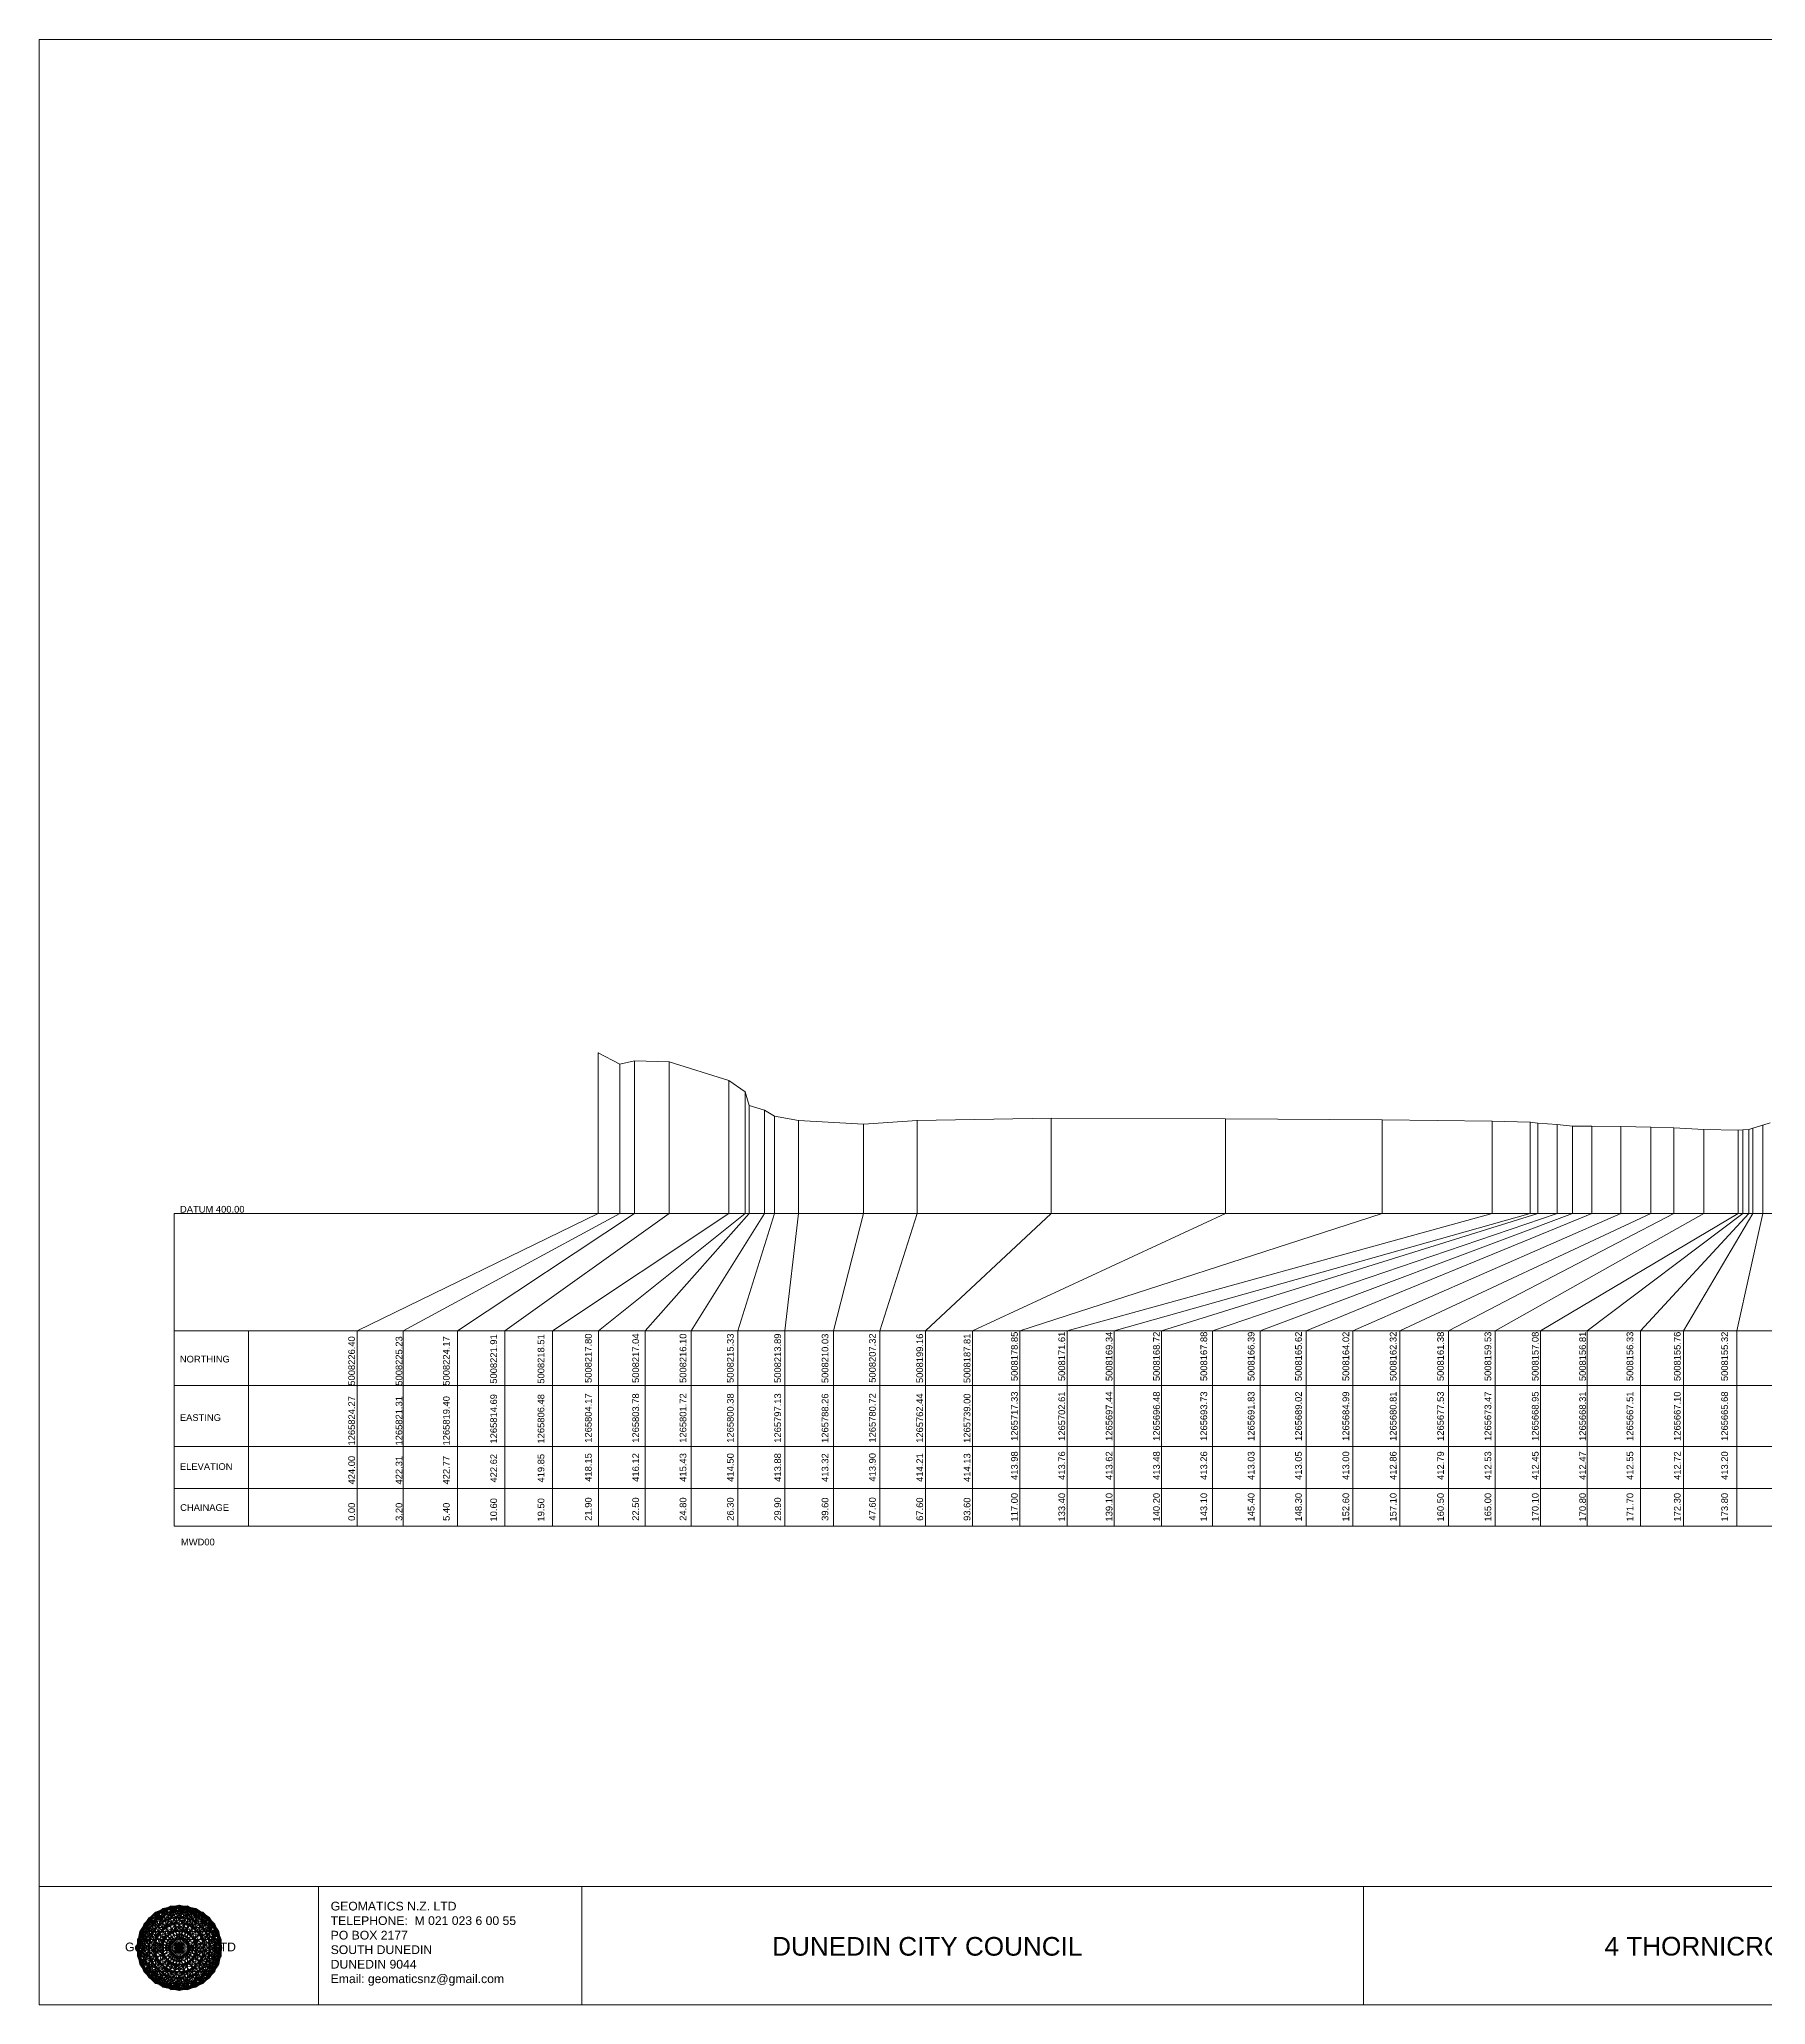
# Model space of a CAD drawing. Header units: millimetres. Extents: x -14740928 to 1380013, y 45080 to 575319.
# Drawn here: x -14740928 to -14483274, y 281850 to 575319 of the extents above; entities that cross this region are included whole.
import ezdxf

# ---------------------------------------------------------------- set-up
doc = ezdxf.new("R2010")
doc.units = ezdxf.units.MM
doc.header["$PDMODE"] = 34
doc.header["$PDSIZE"] = 5
doc.layers.add('geo', color=7, linetype='Continuous', lineweight=0)
doc.styles.get("Standard").update_dxf_attribs({"font": 'arial.ttf'})

# ---------------------------------------------------------------- blocks, each defined once
blk = doc.blocks.new('Geomatics_Circle_SPT')
at = {"layer": 'geo', "color": 2, "linetype": 'Continuous', "lineweight": 0}
for p, q in [((0, 25.2), (-25.2, 0)), ((-24.7, 4.9), (-4.9, 24.7)), ((-24.7, -4.9), (4.9, 24.7)), ((-9.7, 23.3), (-23.3, 9.6)), ((9.7, 23.3), (-23.3, -9.7)), ((23.3, -9.7), (-9.7, 23.3)), ((-4.9, 24.7), (24.7, -4.9)), ((25.2, 0), (0, 25.2)), ((4.9, 24.7), (24.7, 4.9)), ((23.3, 9.7), (9.7, 23.3)), ((-21, 14), (-14, 21)), ((-21, -14), (14, 21)), ((14, -21), (-21, 14)), ((0, 0), (-17.8, 17.8)), ((-14, 21), (21, -14)), ((21, 14), (-14, -21)), ((0, 0), (17.8, 17.8)), ((14, 21), (21, 14)), ((17.8, 18.1), (17.8, 18.1)), ((4.9, -24.7), (-24.7, 4.9)), ((-24.7, 0), (0, -24.7)), ((-23.3, 9.7), (9.7, -23.3)), ((0, 0), (-17.8, -17.8)), ((-9.7, -23.3), (23.3, 9.7)), ((24.7, 4.9), (-4.9, -24.7)), ((0, 0), (17.8, -17.8)), ((0, -24.8), (25.2, 0)), ((-4.9, -24.7), (-24.7, -4.9)), ((-23.3, -9.7), (-9.7, -23.3)), ((24.7, -4.9), (4.9, -24.7)), ((9.7, -23.3), (23.3, -9.7)), ((-14, -21), (-21, -14)), ((-17.8, -17.8), (-17.8, -17.8)), ((21, -14), (14, -21)), ((18.1, -17.8), (18.1, -17.8)), ((4.9, -24.7), (4.9, -24.7))]:
    blk.add_line(p, q, dxfattribs=at)
at = {"layer": 'geo', "color": 1, "linetype": 'Continuous', "lineweight": 0}
for p, q in [((-25.2, 0), (9.7, 23.3)), ((-25.2, 0), (-9.6, 23.3)), ((-4.9, 24.8), (-24.7, -4.9)), ((4.9, 24.7), (-24.7, 4.9)), ((-23.3, 9.7), (0, 25.2)), ((-23.3, -9.6), (0, 25.2)), ((4.9, 24.8), (-21, -14)), ((-4.9, 24.7), (-21, 14)), ((-17.8, 17.8), (9.7, 23.3)), ((-17.8, 17.8), (-9.6, 23.3)), ((-17.8, -17.8), (9.7, 23.3)), ((-17.8, -17.8), (-9.7, 23.3)), ((4.9, 24.7), (-14, 21)), ((-4.9, 24.7), (-14, -20.9)), ((-9.7, 23.3), (0, 25.2)), ((-9.7, 23.3), (0, -25.2)), ((-9.7, -23.3), (0, 25.2)), ((-9.6, 23.3), (17.8, -17.8)), ((-9.6, 23.3), (25.2, 0)), ((-9.6, 23.3), (17.8, 17.8)), ((0, 0), (-4.9, 24.7)), ((-4.9, 24.7), (-4.9, 24.7)), ((21, -14), (-4.9, 24.7)), ((24.8, 4.9), (-4.9, 24.7)), ((14, 21), (-4.9, 24.7)), ((-0.2, 25.1), (-0.2, 25.1)), ((0, 25.2), (9.7, -23.3)), ((0, 25.2), (23.3, -9.7)), ((0, 25.2), (23.3, 9.7)), ((0, 25.2), (9.7, 23.3)), ((0, 0), (4.9, 24.7)), ((0, -25.2), (9.7, 23.3)), ((21, 14), (4.9, 24.8)), ((14, -21), (4.9, 24.7)), ((24.7, -4.9), (4.9, 24.7)), ((4.9, 24.7), (4.9, 24.7)), ((9.4, 23.3), (9.4, 23.3)), ((9.7, 23.3), (17.8, -17.8)), ((9.7, 23.3), (25.2, 0)), ((9.7, 23.3), (17.8, 17.9)), ((14, 21), (-24.7, -4.9)), ((-14, 21), (-24.7, 4.9)), ((21, 14), (-24.7, 4.9)), ((-21, 14), (-24.7, -4.9)), ((-23.3, -9.6), (17.8, 17.8)), ((-23.3, 9.7), (-17.8, 17.9)), ((-23.3, -9.6), (-17.8, 17.9)), ((-23.3, 9.7), (17.8, 17.8)), ((14, 21), (-21, 14)), ((-14, 21), (-21, -14)), ((0, 0), (-21, 14)), ((-21, 14), (-14, -21)), ((-21, 14), (4.9, -24.7)), ((-21, 14), (-21, 14)), ((24.7, 4.9), (-21, 14)), ((-17.9, 17.6), (-17.9, 17.6)), ((-9.7, -23.3), (-17.8, 17.8)), ((-17.8, 17.8), (9.7, -23.3)), ((-17.8, 17.8), (23.3, -9.6)), ((-17.8, 17.8), (23.3, 9.7)), ((0, 0), (-14, 21)), ((-14, 21), (-4.9, -24.7)), ((-14, 21), (-14, 21)), ((24.7, -4.9), (-14, 21)), ((21, 14), (-14, 21)), ((-9.8, 23.1), (-9.8, 23.1)), ((-9.6, -23.3), (17.8, 17.9)), ((-4.9, -24.7), (21, 14)), ((0, 0), (14, 21)), ((0, 0), (21, 14)), ((4.9, -24.7), (14, 21)), ((17.8, 17.8), (9.7, -23.3)), ((21, -14), (14, 21)), ((24.7, 4.9), (14, 21)), ((14, 21), (14, 21)), ((14, -21), (21, 14)), ((17.6, 17.9), (17.6, 17.9)), ((17.8, 17.8), (23.3, -9.7)), ((17.8, 17.8), (23.3, 9.7)), ((24.7, -4.9), (21, 14)), ((21, 14), (21, 14)), ((-25.2, 0), (23.3, 9.7)), ((-25.2, 0), (-23.3, 9.7)), ((-23.3, -9.7), (-25.2, 0)), ((-9.6, -23.3), (-25.2, 0)), ((9.7, -23.3), (-25.2, 0)), ((0, 0), (-24.7, 4.9)), ((-24.7, 4.9), (-21, -14)), ((-24.7, 4.9), (-4.9, -24.7)), ((-24.7, 4.9), (14, -21)), ((-24.7, 4.9), (-24.7, 4.9)), ((0, 0), (-24.7, -4.9)), ((-17.8, -17.8), (-23.3, 9.7)), ((0, -25.2), (-23.3, 9.7)), ((-23.3, 9.7), (17.8, -17.8)), ((-23.3, 9.7), (25.2, 0)), ((-23.3, 9.4), (-23.3, 9.4)), ((-23.3, -9.7), (25.2, 0)), ((0, 0), (-21, -14)), ((-17.8, -17.8), (23.3, 9.7)), ((-14, -21), (24.7, 4.9)), ((0, 0), (-14, -21)), ((25.2, 0), (-9.6, -23.3)), ((0, 0), (-4.9, -24.7)), ((23.3, 9.7), (0, -25.2)), ((0, 0), (24.8, 4.9)), ((0, 0), (4.9, -24.7)), ((0, 0), (14, -21)), ((0, 0), (21, -14)), ((0, 0), (24.8, -4.9)), ((4.9, -24.7), (24.7, 4.9)), ((25.2, 0), (9.7, -23.3)), ((23.3, 9.7), (17.8, -17.8)), ((21, -14), (24.7, 4.9)), ((23.1, 9.8), (23.1, 9.8)), ((23.3, 9.7), (25.2, 0)), ((25.2, 0), (23.3, -9.6)), ((24.7, 4.9), (24.7, 4.9)), ((25.1, 0.2), (25.1, 0.2)), ((-25.2, 0), (23.3, -9.7)), ((-25.1, -0.2), (-25.1, -0.2)), ((-24.7, -4.9), (-24.7, -4.9)), ((-24.7, -4.9), (-14, -21)), ((-24.7, -4.9), (4.9, -24.7)), ((-24.7, -4.9), (21, -14)), ((-17.8, -17.8), (-23.3, -9.7)), ((0, -25.2), (-23.3, -9.6)), ((17.8, -17.8), (-23.3, -9.6)), ((-23.1, -9.8), (-23.1, -9.8)), ((-21, -14), (24.7, -4.9)), ((23.3, -9.7), (-17.8, -17.8)), ((-4.9, -24.7), (24.7, -4.9)), ((23.3, -9.6), (0, -25.2)), ((14, -21), (24.7, -4.9)), ((23.3, -9.6), (17.8, -17.8)), ((23.3, -9.4), (23.3, -9.4)), ((24.7, -4.9), (24.7, -4.9)), ((-21, -14), (-21, -14)), ((-21, -14), (-4.9, -24.7)), ((-21, -14), (14, -21)), ((-9.6, -23.3), (-17.8, -17.8)), ((9.7, -23.3), (-17.8, -17.8)), ((-17.6, -17.9), (-17.6, -17.9)), ((-14, -21), (21, -14)), ((-14, -21), (-14, -21)), ((-14, -21), (4.9, -24.7)), ((17.8, -17.8), (-9.7, -23.3)), ((-4.9, -24.7), (14, -21)), ((4.9, -24.7), (21, -14)), ((17.8, -17.8), (9.7, -23.3)), ((9.8, -23.1), (9.8, -23.1)), ((14, -21), (14, -21)), ((17.9, -17.6), (17.9, -17.6)), ((21, -14), (21, -14)), ((0, -25.2), (-9.7, -23.3)), ((-9.4, -23.3), (-9.4, -23.3)), ((-4.9, -24.7), (-4.9, -24.7)), ((9.7, -23.3), (0, -25.2)), ((0.2, -25.1), (0.2, -25.1)), ((4.9, -24.7), (4.9, -24.7))]:
    blk.add_line(p, q, dxfattribs=at)
at = {"layer": 'geo', "color": 114, "linetype": 'Continuous', "lineweight": 0}
for p, q in [((9.7, 23.3), (-23.3, 9.7)), ((-20.9, 14), (4.9, 24.7)), ((0, 25.2), (-17.8, 17.8)), ((-14, 21), (-4.9, 24.7)), ((0, 0), (-9.7, 23.3)), ((-4.9, 24.7), (14, -21)), ((17.8, -17.8), (0, 25.2)), ((0, 0), (9.7, 23.3)), ((4.9, 24.7), (21, -14)), ((23.3, -9.7), (9.7, 23.3)), ((17.9, 17.8), (-25.2, 0)), ((-24.7, 4.9), (14, 21)), ((-24.7, -4.9), (21, 14)), ((-4.9, -24.7), (-21, 14)), ((-17.8, 17.8), (0, -25.2)), ((4.9, -24.7), (-14, 21)), ((14, 21), (24.7, -4.9)), ((25.2, 0), (17.8, 17.8)), ((21, 14), (24.7, 4.9)), ((-14, -21), (-24.7, 4.9)), ((0, 0), (-23.3, 9.7)), ((-23.3, 9.7), (-9.7, -23.3)), ((0, 0), (-23.3, -9.7)), ((24.8, 4.9), (-20.9, -14)), ((0, 0), (-9.7, -23.3)), ((0, 0), (23.3, 9.7)), ((0, 0), (9.7, -23.3)), ((0, 0), (23.3, -9.7)), ((-25.2, 0), (-17.8, -17.8)), ((-21, -14), (-24.7, -4.9)), ((-17.8, -17.8), (25.2, 0)), ((24.8, -4.9), (-14, -21)), ((-9.6, -23.3), (23.3, -9.7)), ((21, -14), (-4.9, -24.8)), ((0, -25.2), (17.9, -17.8)), ((14, -21), (4.9, -24.8))]:
    blk.add_line(p, q, dxfattribs=at)
at = {"layer": 'geo', "color": 250, "linetype": 'Continuous', "lineweight": 0}
for p, q in [((-9.7, 23.3), (9.7, 23.3)), ((-9.7, -23.3), (-9.7, 23.3)), ((-4.9, 24.7), (4.9, 24.7)), ((-4.9, 24.7), (-4.9, -24.7)), ((0, 0), (0, 25.2)), ((4.9, 24.7), (4.9, -24.7)), ((9.7, -23.3), (9.7, 23.3)), ((21, 14), (-21, 14)), ((-21, 14), (-21, -14)), ((-17.8, 17.8), (17.8, 17.8)), ((-17.8, -17.8), (-17.8, 17.8)), ((-14, 21), (-14, 21)), ((14, 21), (-14, 21)), ((-14, 20.9), (-14, -21)), ((14, 21), (14, -21)), ((17.8, -17.8), (17.8, 17.8)), ((21, 14), (21, 14)), ((21, -14), (21, 14)), ((0, 0), (-25.2, 0)), ((24.7, 4.9), (-24.7, 4.9)), ((-24.7, 4.9), (-24.7, -4.9)), ((-23.3, 9.7), (23.3, 9.7)), ((-23.3, 9.7), (-23.3, 9.7)), ((-23.3, -9.7), (-23.3, 9.7)), ((0, 0), (0, -25.2)), ((0, 0), (25.2, 0)), ((23.3, 9.7), (23.3, -9.7)), ((24.7, 4.9), (24.7, 4.9)), ((24.7, -4.9), (24.7, 4.9)), ((-24.7, -4.9), (24.7, -4.9)), ((23.3, -9.7), (-23.3, -9.7)), ((-21, -14), (21, -14)), ((17.8, -17.8), (-17.8, -17.8)), ((-14, -21), (14, -21)), ((9.7, -23.3), (-9.7, -23.3)), ((-4.9, -24.7), (4.9, -24.7))]:
    blk.add_line(p, q, dxfattribs=at)
blk = doc.blocks.new('GeomaticsNZ TITLE BLOCK')
at = {"color": 7, "linetype": 'Continuous', "lineweight": 0}
for p, q in [((0, 94.9), (0, 1579.2)), ((0, 1579.2), (2363.4, 1579.2)), ((2364, 94.9), (0, 94.9)), ((0, 94.9), (0, 0)), ((15.9, 94.9), (2364, 94.9)), ((224.3, 95.2), (224.3, 0)), ((2364, 94.9), (382.6, 94.9)), ((435.8, 95.2), (435.8, 0)), ((1063.4, 94.9), (1063.4, 0)), ((0, 0), (2364, 0))]:
    blk.add_line(p, q, dxfattribs=at)
at = {"color": 7, "linetype": 'Continuous', "lineweight": 0, "xscale": 1.36, "yscale": 1.36, "zscale": 1.36}
blk.add_blockref('Geomatics_Circle_SPT', (112.4, 45.7), dxfattribs=at)
at = {"color": 7, "linetype": 'Continuous', "lineweight": 0, "attachment_point": 1}
for s, width, heights, insert, char_height in [('{\\C256;GEOMATICS N.Z. LTD                   \\PTELEPHONE:  M 021 023 6 00 55\\PPO BOX 2177\\PSOUTH DUNEDIN\\PDUNEDIN 9044\\PEmail: geomaticsnz@gmail.com}', 3535.727, [94.7], (234, 82.7), 7), ('{\\C256;Geomatics N.Z. LTD                   }', 125.079, [15.8], (68.8, 49.9), 7), ('{\\C256;DUNEDIN CITY COUNCIL}', 3535.727, [0], (588.6, 54.4), 15), ('{\\C256;4 THORNICROFT ^IROAD}', 3535.727, [0], (1257.1, 54.5), 15)]:
    blk.add_mtext_dynamic_manual_height_columns(s, width=width, gutter_width=159, heights=heights, dxfattribs=dict(at, insert=insert, char_height=char_height))

msp = doc.modelspace()

# ---------------------------------------------------------------- linework, layer by layer
at = {"color": 7, "linetype": 'Continuous', "lineweight": 0}
for p, q in [((-14657501, 424000), (-14657501, 400000)), ((-14652101, 422770), (-14652101, 400000)), ((-14646901, 422620), (-14646901, 400000)), ((-14654301, 422310), (-14654301, 400000)), ((-14638001, 419850), (-14638001, 400000)), ((-14635601, 418150), (-14635601, 400000)), ((-14635001, 416120), (-14635001, 400000)), ((-14632701, 415430), (-14632701, 400000)), ((-14631201, 414500), (-14631201, 400000)), ((-14627601, 413880), (-14627601, 400000)), ((-14609901, 413900), (-14609901, 400000)), ((-14589901, 414210), (-14589901, 400000)), ((-14563901, 414130), (-14563901, 400000)), ((-14540501, 413980), (-14540501, 400000)), ((-14617901, 413320), (-14617901, 400000)), ((-14524101, 413760), (-14524101, 400000)), ((-14518401, 413620), (-14518401, 400000)), ((-14517301, 413480), (-14517301, 400000)), ((-14514401, 413260), (-14514401, 400000)), ((-14512101, 413030), (-14512101, 400000)), ((-14509201, 413050), (-14509201, 400000)), ((-14504901, 413000), (-14504901, 400000)), ((-14500401, 412860), (-14500401, 400000)), ((-14497001, 412790), (-14497001, 400000)), ((-14492501, 412530), (-14492501, 400000)), ((-14487401, 412450), (-14487401, 400000)), ((-14486701, 412470), (-14486701, 400000)), ((-14485801, 412550), (-14485801, 400000)), ((-14485201, 412720), (-14485201, 400000)), ((-14483701, 413200), (-14483701, 400000)), ((-14720811, 400000), (-14318770, 400000)), ((-14720811, 400000), (-14720811, 353286)), ((-14657501, 400000), (-14693511, 382477)), ((-14654301, 400000), (-14686646, 382477)), ((-14652101, 400000), (-14678512, 382477)), ((-14646901, 400000), (-14671474, 382477)), ((-14638001, 400000), (-14664329, 382477)), ((-14635601, 400000), (-14657470, 382477)), ((-14635001, 400000), (-14650529, 382477)), ((-14632701, 400000), (-14643664, 382477)), ((-14631201, 400000), (-14636692, 382477)), ((-14627601, 400000), (-14629670, 382477)), ((-14617901, 400000), (-14622418, 382477)), ((-14609901, 400000), (-14615464, 382477)), ((-14589901, 400000), (-14608668, 382477)), ((-14563901, 400000), (-14601650, 382477)), ((-14540501, 400000), (-14594579, 382477)), ((-14524101, 400000), (-14587545, 382477)), ((-14518401, 400000), (-14580507, 382477)), ((-14517301, 400000), (-14573443, 382477)), ((-14514401, 400000), (-14565816, 382477)), ((-14512101, 400000), (-14558730, 382477)), ((-14509201, 400000), (-14551865, 382477)), ((-14504901, 400000), (-14544893, 382477)), ((-14500401, 400000), (-14537871, 382477)), ((-14497001, 400000), (-14530619, 382477)), ((-14492501, 400000), (-14523665, 382477)), ((-14487401, 400000), (-14516869, 382477)), ((-14486701, 400000), (-14509918, 382477)), ((-14485801, 400000), (-14501943, 382477)), ((-14485201, 400000), (-14495522, 382477)), ((-14483701, 400000), (-14487571, 382477)), ((-14720811, 382477), (-14318770, 382477)), ((-14709699, 382477), (-14709699, 353286)), ((-14693511, 353286), (-14693511, 382477)), ((-14686646, 353286), (-14686646, 382477)), ((-14678512, 353286), (-14678512, 382477)), ((-14671474, 353286), (-14671474, 382477)), ((-14664329, 353286), (-14664329, 382477)), ((-14657470, 353286), (-14657470, 382477)), ((-14650529, 353286), (-14650529, 382477)), ((-14643664, 353286), (-14643664, 382477)), ((-14636692, 353286), (-14636692, 382477)), ((-14629670, 353286), (-14629670, 382477)), ((-14622418, 353286), (-14622418, 382477)), ((-14615464, 353286), (-14615464, 382477)), ((-14608668, 353286), (-14608668, 382477)), ((-14601650, 353286), (-14601650, 382477)), ((-14594579, 353286), (-14594579, 382477)), ((-14587545, 353286), (-14587545, 382477)), ((-14580507, 353286), (-14580507, 382477)), ((-14573443, 353286), (-14573443, 382477)), ((-14565816, 353286), (-14565816, 382477)), ((-14558730, 353286), (-14558730, 382477)), ((-14551865, 353286), (-14551865, 382477)), ((-14544893, 353286), (-14544893, 382477)), ((-14537871, 353286), (-14537871, 382477)), ((-14530619, 353286), (-14530619, 382477)), ((-14523665, 353286), (-14523665, 382477)), ((-14516869, 353286), (-14516869, 382477)), ((-14509918, 353286), (-14509918, 382477)), ((-14501943, 353286), (-14501943, 382477)), ((-14495522, 353286), (-14495522, 382477)), ((-14487571, 353286), (-14487571, 382477)), ((-14720811, 374330), (-14318770, 374330)), ((-14720811, 365191), (-14318770, 365191)), ((-14720811, 358940), (-14318770, 358940)), ((-14720811, 353286), (-14318770, 353286))]:
    msp.add_line(p, q, dxfattribs=at)
at = {"color": 1, "linetype": 'Continuous', "lineweight": 0}
msp.add_lwpolyline([(-14657501, 424000), (-14654301, 422310), (-14652101, 422770), (-14646901, 422620), (-14638001, 419850), (-14635601, 418150), (-14635001, 416120), (-14632701, 415430), (-14631201, 414500), (-14627601, 413880), (-14617901, 413320), (-14609901, 413900), (-14589901, 414210), (-14563901, 414130), (-14540501, 413980), (-14524101, 413760), (-14518401, 413620), (-14517301, 413480), (-14514401, 413260), (-14512101, 413030), (-14509201, 413050), (-14504901, 413000), (-14500401, 412860), (-14497001, 412790), (-14492501, 412530), (-14487401, 412450), (-14486701, 412470), (-14485801, 412550), (-14485201, 412720), (-14483701, 413200), (-14482601, 413520)], dxfattribs=at)
at = {"color": 7, "linetype": 'Continuous', "lineweight": 0}
for p in [(-14657501, 424000), (-14652101, 422770), (-14646901, 422620), (-14654301, 422310), (-14638001, 419850), (-14635601, 418150), (-14635001, 416120), (-14632701, 415430), (-14631201, 414500), (-14627601, 413880), (-14609901, 413900), (-14589901, 414210), (-14563901, 414130), (-14540501, 413980), (-14617901, 413320), (-14524101, 413760), (-14518401, 413620), (-14517301, 413480), (-14514401, 413260), (-14512101, 413030), (-14509201, 413050), (-14504901, 413000), (-14500401, 412860), (-14497001, 412790), (-14492501, 412530), (-14487401, 412450), (-14486701, 412470), (-14485801, 412550), (-14485201, 412720), (-14483701, 413200)]:
    msp.add_point(p, dxfattribs=at)

# ---------------------------------------------------------------- block references
at = {"color": 7, "linetype": 'Continuous', "lineweight": 0, "xscale": 185.8296841842492, "yscale": 185.8296841842492, "zscale": 185.8296841842492}
msp.add_blockref('GeomaticsNZ TITLE BLOCK', (-14740928, 281850), dxfattribs=at)

# ---------------------------------------------------------------- texts
at = {"color": 7, "linetype": 'Continuous', "lineweight": 0}
for s, p in [('DATUM 400.00', (-14719930, 400124)), ('NORTHING', (-14719952, 377748)), ('EASTING', (-14719950, 369022)), ('ELEVATION', (-14719950, 361707)), ('CHAINAGE', (-14719909, 355586)), ('MWD00  ', (-14719790, 350435))]:
    msp.add_text(s, height=1000, dxfattribs=at).set_placement(p)
for s, p in [('0.00       424.00    1265824.27    5008226.40', (-14693818, 354090)), ('3.20       422.31    1265821.31    5008225.23', (-14686752, 354089)), ('5.40       422.77    1265819.40    5008224.17', (-14679686, 354090)), ('10.60      422.62    1265814.69    5008221.91', (-14672621, 353995)), ('19.50      419.85    1265806.48    5008218.51', (-14665555, 353995)), ('21.90      418.15    1265804.17    5008217.80', (-14658490, 354107)), ('22.50      416.12    1265803.78    5008217.04', (-14651424, 354107)), ('24.80      415.43    1265801.72    5008216.10', (-14644358, 354107)), ('26.30      414.50    1265800.38    5008215.33', (-14637292, 354107)), ('29.90      413.88    1265797.13    5008213.89', (-14630226, 354107)), ('39.60      413.32    1265788.26    5008210.03', (-14623160, 354089)), ('47.60      413.90    1265780.72    5008207.32', (-14616093, 354130)), ('67.60      414.21    1265762.44    5008199.16', (-14609027, 354095)), ('93.60      414.13    1265739.00    5008187.81', (-14601962, 354090)), ('117.00     413.98    1265717.33    5008178.85', (-14594896, 353995)), ('133.40     413.76    1265702.61    5008171.61', (-14587830, 353995)), ('139.10     413.62    1265697.44    5008169.34', (-14580763, 353995)), ('140.20     413.48    1265696.48    5008168.72', (-14573697, 353995)), ('143.10     413.26    1265693.73    5008167.88', (-14566631, 353995)), ('145.40     413.03    1265691.83    5008166.39', (-14559565, 353995)), ('148.30     413.05    1265689.02    5008165.62', (-14552499, 353995)), ('152.60     413.00    1265684.99    5008164.02', (-14545433, 353995)), ('157.10     412.86    1265680.81    5008162.32', (-14538367, 353995)), ('160.50     412.79    1265677.53    5008161.38', (-14531300, 353995)), ('165.00     412.53    1265673.47    5008159.53', (-14524234, 353995)), ('170.10     412.45    1265668.95    5008157.08', (-14517168, 353995)), ('170.80     412.47    1265668.31    5008156.81', (-14510103, 353995)), ('171.70     412.55    1265667.51    5008156.33', (-14503037, 353995)), ('172.30     412.72    1265667.10    5008155.76', (-14495970, 353995)), ('173.80     413.20    1265665.68    5008155.32', (-14488904, 353995))]:
    msp.add_text(s, height=1000, rotation=90, dxfattribs=at).set_placement(p)

doc.saveas('drawing.dxf')
